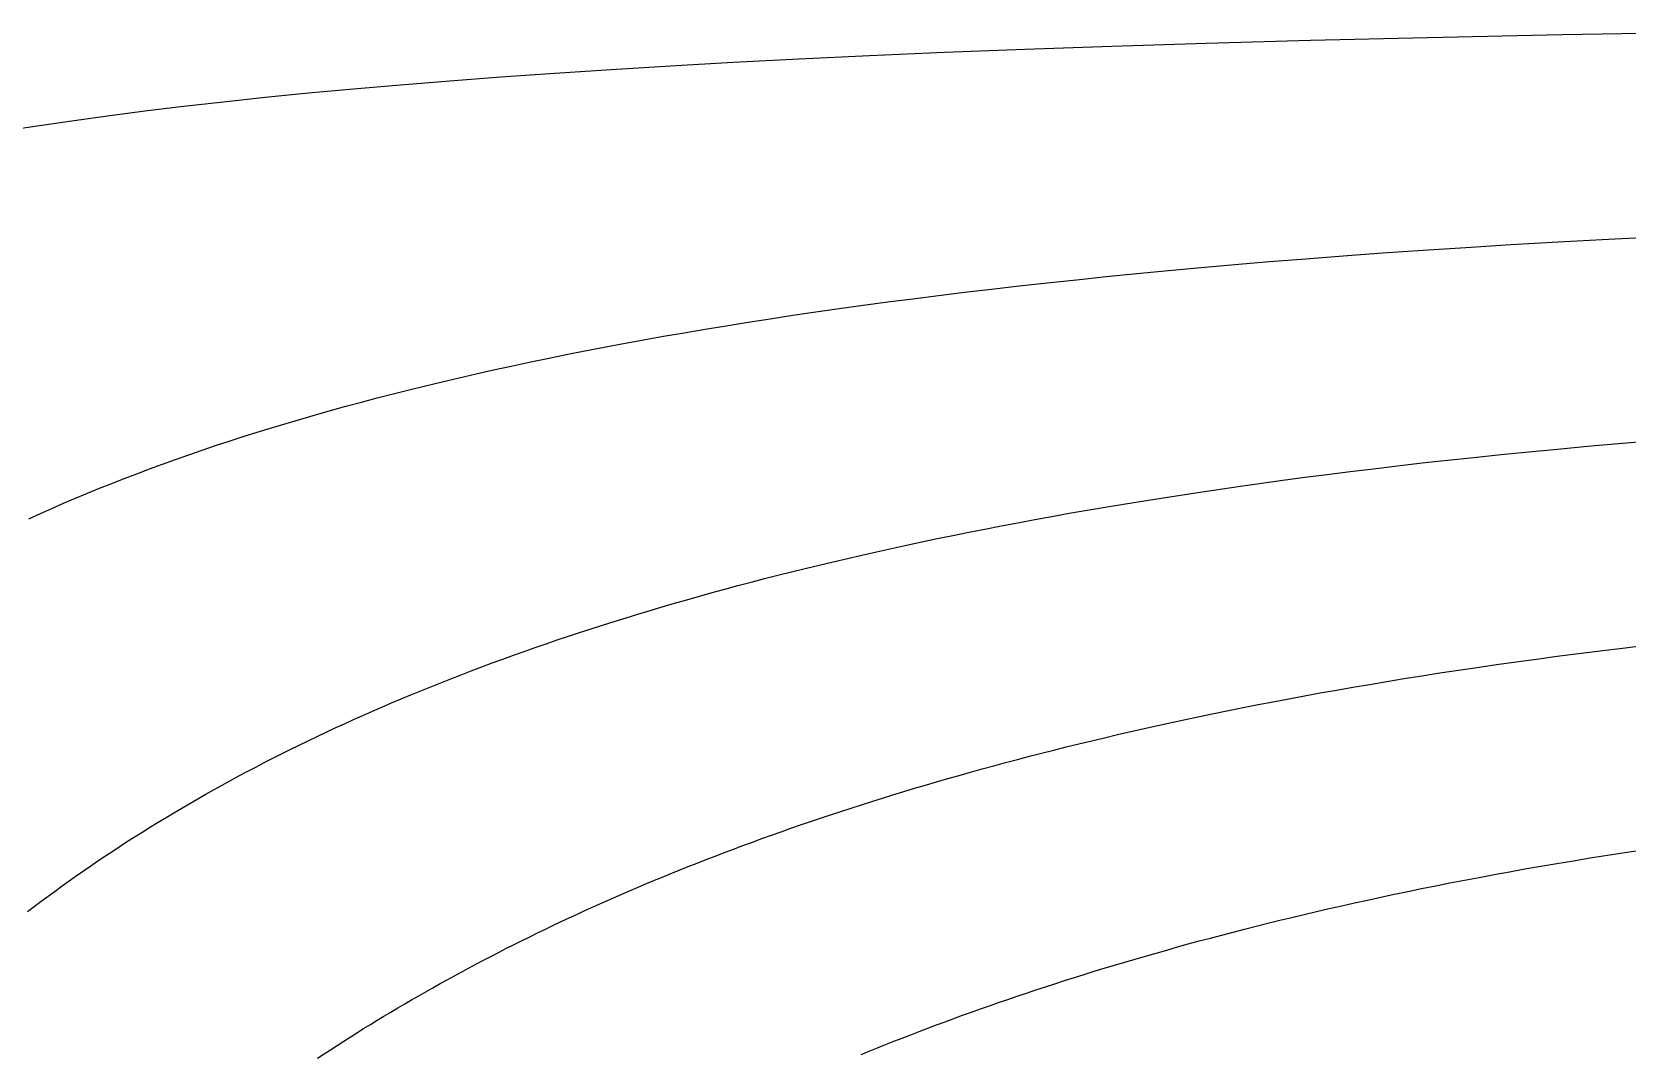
# Model space of a CAD drawing. Extents: x 201 to 397, y -170 to -3.
# Drawn here: x 231.97 to 276.13, y -31.1 to -2.79 of the extents above; entities that cross this region are included whole.
import ezdxf

# ---------------------------------------------------------------- set-up
doc = ezdxf.new("R2010")
doc.units = 0
doc.layers.add('MyLines', color=7, linetype='Continuous')

msp = doc.modelspace()

# ---------------------------------------------------------------- linework, layer by layer
at = {"layer": 'MyLines'}
for p, q in [((264.483, -3.102), (267.37, -3.021)), ((267.37, -3.021), (270.608, -2.943)), ((270.608, -2.943), (274.334, -2.866)), ((274.334, -2.866), (278.814, -2.792)), ((253.213, -3.538), (255.159, -3.446)), ((255.159, -3.446), (257.235, -3.357)), ((257.235, -3.357), (259.461, -3.269)), ((259.461, -3.269), (261.864, -3.185)), ((261.864, -3.185), (264.483, -3.102)), ((244.954, -4.036), (246.443, -3.931)), ((246.443, -3.931), (248.005, -3.829)), ((248.005, -3.829), (249.648, -3.729)), ((249.648, -3.729), (251.38, -3.632)), ((251.38, -3.632), (253.213, -3.538)), ((239.623, -4.484), (240.872, -4.367)), ((240.872, -4.367), (242.174, -4.254)), ((242.174, -4.254), (243.533, -4.143)), ((243.533, -4.143), (244.954, -4.036)), ((235.092, -4.981), (236.161, -4.852)), ((236.161, -4.852), (237.271, -4.726)), ((237.271, -4.726), (238.424, -4.603)), ((238.424, -4.603), (239.623, -4.484)), ((232.108, -5.391), (233.068, -5.251)), ((233.068, -5.251), (234.062, -5.114)), ((234.062, -5.114), (235.092, -4.981)), ((231.182, -5.534), (232.108, -5.391)), ((270.487, -8.837), (271.67, -8.759)), ((271.67, -8.759), (272.914, -8.682)), ((272.914, -8.682), (274.228, -8.605)), ((274.228, -8.605), (275.623, -8.529)), ((275.623, -8.529), (277.116, -8.454)), ((264.339, -9.318), (265.271, -9.236)), ((265.271, -9.236), (266.236, -9.155)), ((266.236, -9.155), (267.237, -9.074)), ((267.237, -9.074), (268.276, -8.994)), ((268.276, -8.994), (269.358, -8.915)), ((269.358, -8.915), (270.487, -8.837)), ((260.081, -9.74), (260.885, -9.654)), ((260.885, -9.654), (261.711, -9.569)), ((261.711, -9.569), (262.56, -9.485)), ((262.56, -9.485), (263.436, -9.401)), ((263.436, -9.401), (264.339, -9.318)), ((256.356, -10.181), (257.065, -10.091)), ((257.065, -10.091), (257.792, -10.002)), ((257.792, -10.002), (258.536, -9.914)), ((258.536, -9.914), (259.299, -9.827)), ((259.299, -9.827), (260.081, -9.74)), ((253.031, -10.641), (253.668, -10.547)), ((253.668, -10.547), (254.319, -10.455)), ((254.319, -10.455), (254.983, -10.362)), ((254.983, -10.362), (255.662, -10.271)), ((255.662, -10.271), (256.356, -10.181)), ((250.024, -11.123), (250.603, -11.025)), ((250.603, -11.025), (251.193, -10.928)), ((251.193, -10.928), (251.794, -10.831)), ((251.794, -10.831), (252.406, -10.736)), ((252.406, -10.736), (253.031, -10.641)), ((247.808, -11.523), (248.348, -11.422)), ((248.348, -11.422), (248.897, -11.321)), ((248.897, -11.321), (249.455, -11.222)), ((249.455, -11.222), (250.024, -11.123)), ((245.737, -11.939), (246.242, -11.833)), ((246.242, -11.833), (246.756, -11.729)), ((246.756, -11.729), (247.278, -11.626)), ((247.278, -11.626), (247.808, -11.523)), ((243.794, -12.369), (244.268, -12.26)), ((244.268, -12.26), (244.75, -12.152)), ((244.75, -12.152), (245.24, -12.045)), ((245.24, -12.045), (245.737, -11.939)), ((241.964, -12.815), (242.412, -12.702)), ((242.412, -12.702), (242.865, -12.59)), ((242.865, -12.59), (243.326, -12.479)), ((243.326, -12.479), (243.794, -12.369)), ((240.237, -13.276), (240.66, -13.159)), ((240.66, -13.159), (241.088, -13.043)), ((241.088, -13.043), (241.523, -12.928)), ((241.523, -12.928), (241.964, -12.815)), ((238.602, -13.755), (239.003, -13.633)), ((239.003, -13.633), (239.409, -13.513)), ((239.409, -13.513), (239.82, -13.394)), ((239.82, -13.394), (240.237, -13.276)), ((237.053, -14.25), (237.432, -14.125)), ((237.432, -14.125), (237.817, -14)), ((237.817, -14), (238.207, -13.877)), ((238.207, -13.877), (238.602, -13.755)), ((275.893, -14.192), (276.789, -14.117)), ((235.941, -14.634), (236.307, -14.505)), ((236.307, -14.505), (236.677, -14.377)), ((236.677, -14.377), (237.053, -14.25)), ((271.166, -14.652), (271.891, -14.574)), ((271.891, -14.574), (272.637, -14.497)), ((272.637, -14.497), (273.409, -14.42)), ((273.409, -14.42), (274.206, -14.344)), ((274.206, -14.344), (275.034, -14.268)), ((275.034, -14.268), (275.893, -14.192)), ((234.871, -15.027), (235.224, -14.895)), ((235.224, -14.895), (235.58, -14.764)), ((235.58, -14.764), (235.941, -14.634)), ((267.829, -15.047), (268.463, -14.967)), ((268.463, -14.967), (269.112, -14.888)), ((269.112, -14.888), (269.778, -14.809)), ((269.778, -14.809), (270.463, -14.73)), ((270.463, -14.73), (271.166, -14.652)), ((233.505, -15.569), (233.84, -15.432)), ((233.84, -15.432), (234.18, -15.296)), ((234.18, -15.296), (234.523, -15.161)), ((234.523, -15.161), (234.871, -15.027)), ((264.309, -15.535), (264.866, -15.453)), ((264.866, -15.453), (265.433, -15.371)), ((265.433, -15.371), (266.013, -15.289)), ((266.013, -15.289), (266.605, -15.208)), ((266.605, -15.208), (267.21, -15.127)), ((267.21, -15.127), (267.829, -15.047)), ((232.522, -15.988), (232.845, -15.847)), ((232.845, -15.847), (233.173, -15.707)), ((233.173, -15.707), (233.505, -15.569)), ((261.679, -15.954), (262.187, -15.869)), ((262.187, -15.869), (262.703, -15.785)), ((262.703, -15.785), (263.229, -15.701)), ((263.229, -15.701), (263.764, -15.618)), ((263.764, -15.618), (264.309, -15.535)), ((231.885, -16.273), (232.202, -16.13)), ((232.202, -16.13), (232.522, -15.988)), ((259.266, -16.384), (259.733, -16.297)), ((259.733, -16.297), (260.208, -16.21)), ((260.208, -16.21), (260.69, -16.124)), ((260.69, -16.124), (261.181, -16.039)), ((261.181, -16.039), (261.679, -15.954)), ((257.031, -16.825), (257.465, -16.736)), ((257.465, -16.736), (257.906, -16.647)), ((257.906, -16.647), (258.352, -16.559)), ((258.352, -16.559), (258.806, -16.471)), ((258.806, -16.471), (259.266, -16.384)), ((254.948, -17.279), (255.353, -17.187)), ((255.353, -17.187), (255.764, -17.096)), ((255.764, -17.096), (256.181, -17.005)), ((256.181, -17.005), (256.603, -16.915)), ((256.603, -16.915), (257.031, -16.825)), ((252.994, -17.745), (253.375, -17.65)), ((253.375, -17.65), (253.761, -17.557)), ((253.761, -17.557), (254.152, -17.464)), ((254.152, -17.464), (254.547, -17.371)), ((254.547, -17.371), (254.948, -17.279)), ((251.514, -18.126), (251.878, -18.03)), ((251.878, -18.03), (252.246, -17.934)), ((252.246, -17.934), (252.618, -17.839)), ((252.618, -17.839), (252.994, -17.745)), ((249.757, -18.615), (250.101, -18.516)), ((250.101, -18.516), (250.448, -18.418)), ((250.448, -18.418), (250.8, -18.32)), ((250.8, -18.32), (251.155, -18.223)), ((251.155, -18.223), (251.514, -18.126)), ((248.417, -19.015), (248.747, -18.914)), ((248.747, -18.914), (249.08, -18.814)), ((249.08, -18.814), (249.417, -18.714)), ((249.417, -18.714), (249.757, -18.615)), ((246.819, -19.528), (247.132, -19.424)), ((247.132, -19.424), (247.449, -19.321)), ((247.449, -19.321), (247.768, -19.218)), ((247.768, -19.218), (248.091, -19.116)), ((248.091, -19.116), (248.417, -19.015)), ((245.596, -19.947), (245.898, -19.842)), ((245.898, -19.842), (246.202, -19.736)), ((246.202, -19.736), (246.509, -19.632)), ((246.509, -19.632), (246.819, -19.528)), ((275.389, -19.93), (276.01, -19.855)), ((276.01, -19.855), (276.65, -19.779)), ((244.419, -20.376), (244.709, -20.268)), ((244.709, -20.268), (245.002, -20.161)), ((245.002, -20.161), (245.298, -20.054)), ((245.298, -20.054), (245.596, -19.947)), ((271.986, -20.39), (272.519, -20.313)), ((272.519, -20.313), (273.065, -20.236)), ((273.065, -20.236), (273.624, -20.159)), ((273.624, -20.159), (274.197, -20.082)), ((274.197, -20.082), (274.785, -20.006)), ((274.785, -20.006), (275.389, -19.93)), ((243.284, -20.815), (243.564, -20.704)), ((243.564, -20.704), (243.847, -20.594)), ((243.847, -20.594), (244.131, -20.485)), ((244.131, -20.485), (244.419, -20.376)), ((269.48, -20.782), (269.961, -20.703)), ((269.961, -20.703), (270.452, -20.624)), ((270.452, -20.624), (270.953, -20.546)), ((270.953, -20.546), (271.464, -20.468)), ((271.464, -20.468), (271.986, -20.39)), ((242.19, -21.262), (242.46, -21.149)), ((242.46, -21.149), (242.732, -21.037)), ((242.732, -21.037), (243.007, -20.926)), ((243.007, -20.926), (243.284, -20.815)), ((266.764, -21.261), (267.198, -21.18)), ((267.198, -21.18), (267.639, -21.1)), ((267.639, -21.1), (268.087, -21.02)), ((268.087, -21.02), (268.543, -20.94)), ((268.543, -20.94), (269.007, -20.861)), ((269.007, -20.861), (269.48, -20.782)), ((241.132, -21.719), (241.393, -21.604)), ((241.393, -21.604), (241.656, -21.49)), ((241.656, -21.49), (241.922, -21.376)), ((241.922, -21.376), (242.19, -21.262)), ((264.693, -21.669), (265.095, -21.587)), ((265.095, -21.587), (265.503, -21.505)), ((265.503, -21.505), (265.917, -21.423)), ((265.917, -21.423), (266.338, -21.342)), ((266.338, -21.342), (266.764, -21.261)), ((240.11, -22.187), (240.362, -22.069)), ((240.362, -22.069), (240.617, -21.952)), ((240.617, -21.952), (240.873, -21.835)), ((240.873, -21.835), (241.132, -21.719)), ((262.764, -22.085), (263.14, -22.001)), ((263.14, -22.001), (263.52, -21.918)), ((263.52, -21.918), (263.906, -21.835)), ((263.906, -21.835), (264.297, -21.752)), ((264.297, -21.752), (264.693, -21.669)), ((239.365, -22.543), (239.611, -22.424)), ((239.611, -22.424), (239.86, -22.305)), ((239.86, -22.305), (240.11, -22.187)), ((260.607, -22.595), (260.956, -22.509)), ((260.956, -22.509), (261.309, -22.424)), ((261.309, -22.424), (261.666, -22.338)), ((261.666, -22.338), (262.028, -22.254)), ((262.028, -22.254), (262.394, -22.169)), ((262.394, -22.169), (262.764, -22.085)), ((238.4, -23.028), (238.638, -22.906)), ((238.638, -22.906), (238.879, -22.784)), ((238.879, -22.784), (239.121, -22.664)), ((239.121, -22.664), (239.365, -22.543)), ((258.922, -23.028), (259.252, -22.941)), ((259.252, -22.941), (259.585, -22.854)), ((259.585, -22.854), (259.922, -22.767)), ((259.922, -22.767), (260.263, -22.681)), ((260.263, -22.681), (260.607, -22.595)), ((237.465, -23.523), (237.696, -23.399)), ((237.696, -23.399), (237.929, -23.274)), ((237.929, -23.274), (238.164, -23.151)), ((238.164, -23.151), (238.4, -23.028)), ((257.326, -23.47), (257.639, -23.381)), ((257.639, -23.381), (257.954, -23.293)), ((257.954, -23.293), (258.274, -23.204)), ((258.274, -23.204), (258.596, -23.116)), ((258.596, -23.116), (258.922, -23.028)), ((236.783, -23.902), (237.008, -23.775)), ((237.008, -23.775), (237.236, -23.649)), ((237.236, -23.649), (237.465, -23.523)), ((255.808, -23.921), (256.106, -23.83)), ((256.106, -23.83), (256.406, -23.74)), ((256.406, -23.74), (256.71, -23.65)), ((256.71, -23.65), (257.016, -23.56)), ((257.016, -23.56), (257.326, -23.47)), ((235.897, -24.416), (236.116, -24.286)), ((236.116, -24.286), (236.337, -24.157)), ((236.337, -24.157), (236.559, -24.029)), ((236.559, -24.029), (236.783, -23.902)), ((254.361, -24.38), (254.646, -24.287)), ((254.646, -24.287), (254.932, -24.195)), ((254.932, -24.195), (255.222, -24.103)), ((255.222, -24.103), (255.514, -24.012)), ((255.514, -24.012), (255.808, -23.921)), ((235.25, -24.809), (235.464, -24.677)), ((235.464, -24.677), (235.68, -24.546)), ((235.68, -24.546), (235.897, -24.416)), ((253.25, -24.754), (253.524, -24.66)), ((253.524, -24.66), (253.801, -24.566)), ((253.801, -24.566), (254.08, -24.473)), ((254.08, -24.473), (254.361, -24.38)), ((234.617, -25.208), (234.827, -25.074)), ((234.827, -25.074), (235.038, -24.941)), ((235.038, -24.941), (235.25, -24.809)), ((251.914, -25.229), (252.177, -25.133)), ((252.177, -25.133), (252.442, -25.038)), ((252.442, -25.038), (252.709, -24.943)), ((252.709, -24.943), (252.978, -24.848)), ((252.978, -24.848), (253.25, -24.754)), ((233.795, -25.75), (233.999, -25.613)), ((233.999, -25.613), (234.203, -25.477)), ((234.203, -25.477), (234.41, -25.342)), ((234.41, -25.342), (234.617, -25.208)), ((250.632, -25.713), (250.884, -25.615)), ((250.884, -25.615), (251.139, -25.518)), ((251.139, -25.518), (251.395, -25.421)), ((251.395, -25.421), (251.653, -25.325)), ((251.653, -25.325), (251.914, -25.229)), ((275.114, -25.669), (275.589, -25.593)), ((275.589, -25.593), (276.076, -25.517)), ((276.076, -25.517), (276.574, -25.442)), ((233.194, -26.164), (233.393, -26.025)), ((233.393, -26.025), (233.593, -25.887)), ((233.593, -25.887), (233.795, -25.75)), ((249.642, -26.107), (249.887, -26.008)), ((249.887, -26.008), (250.133, -25.909)), ((250.133, -25.909), (250.382, -25.811)), ((250.382, -25.811), (250.632, -25.713)), ((272.454, -26.129), (272.877, -26.051)), ((272.877, -26.051), (273.307, -25.974)), ((273.307, -25.974), (273.745, -25.898)), ((273.745, -25.898), (274.192, -25.821)), ((274.192, -25.821), (274.648, -25.745)), ((274.648, -25.745), (275.114, -25.669)), ((232.606, -26.585), (232.8, -26.444)), ((232.8, -26.444), (232.997, -26.303)), ((232.997, -26.303), (233.194, -26.164)), ((248.683, -26.507), (248.92, -26.407)), ((248.92, -26.407), (249.159, -26.306)), ((249.159, -26.306), (249.4, -26.206)), ((249.4, -26.206), (249.642, -26.107)), ((270.446, -26.518), (270.835, -26.44)), ((270.835, -26.44), (271.23, -26.361)), ((271.23, -26.361), (271.631, -26.284)), ((271.631, -26.284), (272.039, -26.206)), ((272.039, -26.206), (272.454, -26.129)), ((232.03, -27.012), (232.22, -26.869)), ((232.22, -26.869), (232.412, -26.726)), ((232.412, -26.726), (232.606, -26.585)), ((247.523, -27.016), (247.751, -26.913)), ((247.751, -26.913), (247.982, -26.811)), ((247.982, -26.811), (248.214, -26.709)), ((248.214, -26.709), (248.447, -26.608)), ((248.447, -26.608), (248.683, -26.507)), ((268.232, -26.993), (268.588, -26.913)), ((268.588, -26.913), (268.949, -26.834)), ((268.949, -26.834), (269.315, -26.754)), ((269.315, -26.754), (269.687, -26.675)), ((269.687, -26.675), (270.064, -26.597)), ((270.064, -26.597), (270.446, -26.518)), ((231.84, -27.156), (232.03, -27.012)), ((246.624, -27.43), (246.846, -27.326)), ((246.846, -27.326), (247.07, -27.222)), ((247.07, -27.222), (247.296, -27.119)), ((247.296, -27.119), (247.523, -27.016)), ((266.52, -27.395), (266.854, -27.314)), ((266.854, -27.314), (267.192, -27.234)), ((267.192, -27.234), (267.534, -27.153)), ((267.534, -27.153), (267.881, -27.073)), ((267.881, -27.073), (268.232, -26.993)), ((245.751, -27.85), (245.967, -27.745)), ((245.967, -27.745), (246.184, -27.639)), ((246.184, -27.639), (246.404, -27.534)), ((246.404, -27.534), (246.624, -27.43)), ((264.598, -27.886), (264.909, -27.803)), ((264.909, -27.803), (265.224, -27.721)), ((265.224, -27.721), (265.542, -27.639)), ((265.542, -27.639), (265.864, -27.558)), ((265.864, -27.558), (266.19, -27.476)), ((266.19, -27.476), (266.52, -27.395)), ((244.9, -28.277), (245.111, -28.17)), ((245.111, -28.17), (245.323, -28.063)), ((245.323, -28.063), (245.536, -27.956)), ((245.536, -27.956), (245.751, -27.85)), ((263.091, -28.301), (263.386, -28.218)), ((263.386, -28.218), (263.684, -28.134)), ((263.684, -28.134), (263.985, -28.051)), ((263.985, -28.051), (264.29, -27.968)), ((264.29, -27.968), (264.598, -27.886)), ((244.073, -28.71), (244.278, -28.601)), ((244.278, -28.601), (244.484, -28.493)), ((244.484, -28.493), (244.691, -28.385)), ((244.691, -28.385), (244.9, -28.277)), ((261.659, -28.723), (261.94, -28.638)), ((261.94, -28.638), (262.223, -28.554)), ((262.223, -28.554), (262.509, -28.469)), ((262.509, -28.469), (262.799, -28.385)), ((262.799, -28.385), (263.091, -28.301)), ((243.068, -29.261), (243.266, -29.15)), ((243.266, -29.15), (243.466, -29.04)), ((243.466, -29.04), (243.667, -28.93)), ((243.667, -28.93), (243.869, -28.82)), ((243.869, -28.82), (244.073, -28.71)), ((260.293, -29.151), (260.561, -29.065)), ((260.561, -29.065), (260.832, -28.979)), ((260.832, -28.979), (261.105, -28.894)), ((261.105, -28.894), (261.381, -28.808)), ((261.381, -28.808), (261.659, -28.723)), ((242.48, -29.597), (242.675, -29.485)), ((242.675, -29.485), (242.871, -29.373)), ((242.871, -29.373), (243.068, -29.261)), ((258.733, -29.673), (258.987, -29.586)), ((258.987, -29.586), (259.244, -29.498)), ((259.244, -29.498), (259.503, -29.411)), ((259.503, -29.411), (259.764, -29.324)), ((259.764, -29.324), (260.027, -29.238)), ((260.027, -29.238), (260.293, -29.151)), ((241.714, -30.051), (241.904, -29.937)), ((241.904, -29.937), (242.095, -29.823)), ((242.095, -29.823), (242.287, -29.71)), ((242.287, -29.71), (242.48, -29.597)), ((257.491, -30.116), (257.735, -30.027)), ((257.735, -30.027), (257.982, -29.938)), ((257.982, -29.938), (258.23, -29.849)), ((258.23, -29.849), (258.48, -29.761)), ((258.48, -29.761), (258.733, -29.673)), ((240.966, -30.511), (241.151, -30.396)), ((241.151, -30.396), (241.337, -30.28)), ((241.337, -30.28), (241.525, -30.165)), ((241.525, -30.165), (241.714, -30.051)), ((256.298, -30.564), (256.533, -30.474)), ((256.533, -30.474), (256.77, -30.384)), ((256.77, -30.384), (257.008, -30.294)), ((257.008, -30.294), (257.249, -30.205)), ((257.249, -30.205), (257.491, -30.116)), ((240.235, -30.979), (240.416, -30.861)), ((240.416, -30.861), (240.598, -30.744)), ((240.598, -30.744), (240.781, -30.628)), ((240.781, -30.628), (240.966, -30.511)), ((255.375, -30.928), (255.603, -30.837)), ((255.603, -30.837), (255.833, -30.746)), ((255.833, -30.746), (256.064, -30.655)), ((256.064, -30.655), (256.298, -30.564)), ((239.877, -31.215), (240.056, -31.097)), ((240.056, -31.097), (240.235, -30.979)), ((254.924, -31.112), (255.149, -31.02)), ((255.149, -31.02), (255.375, -30.928))]:
    msp.add_line(p, q, dxfattribs=at)

doc.saveas('drawing.dxf')
